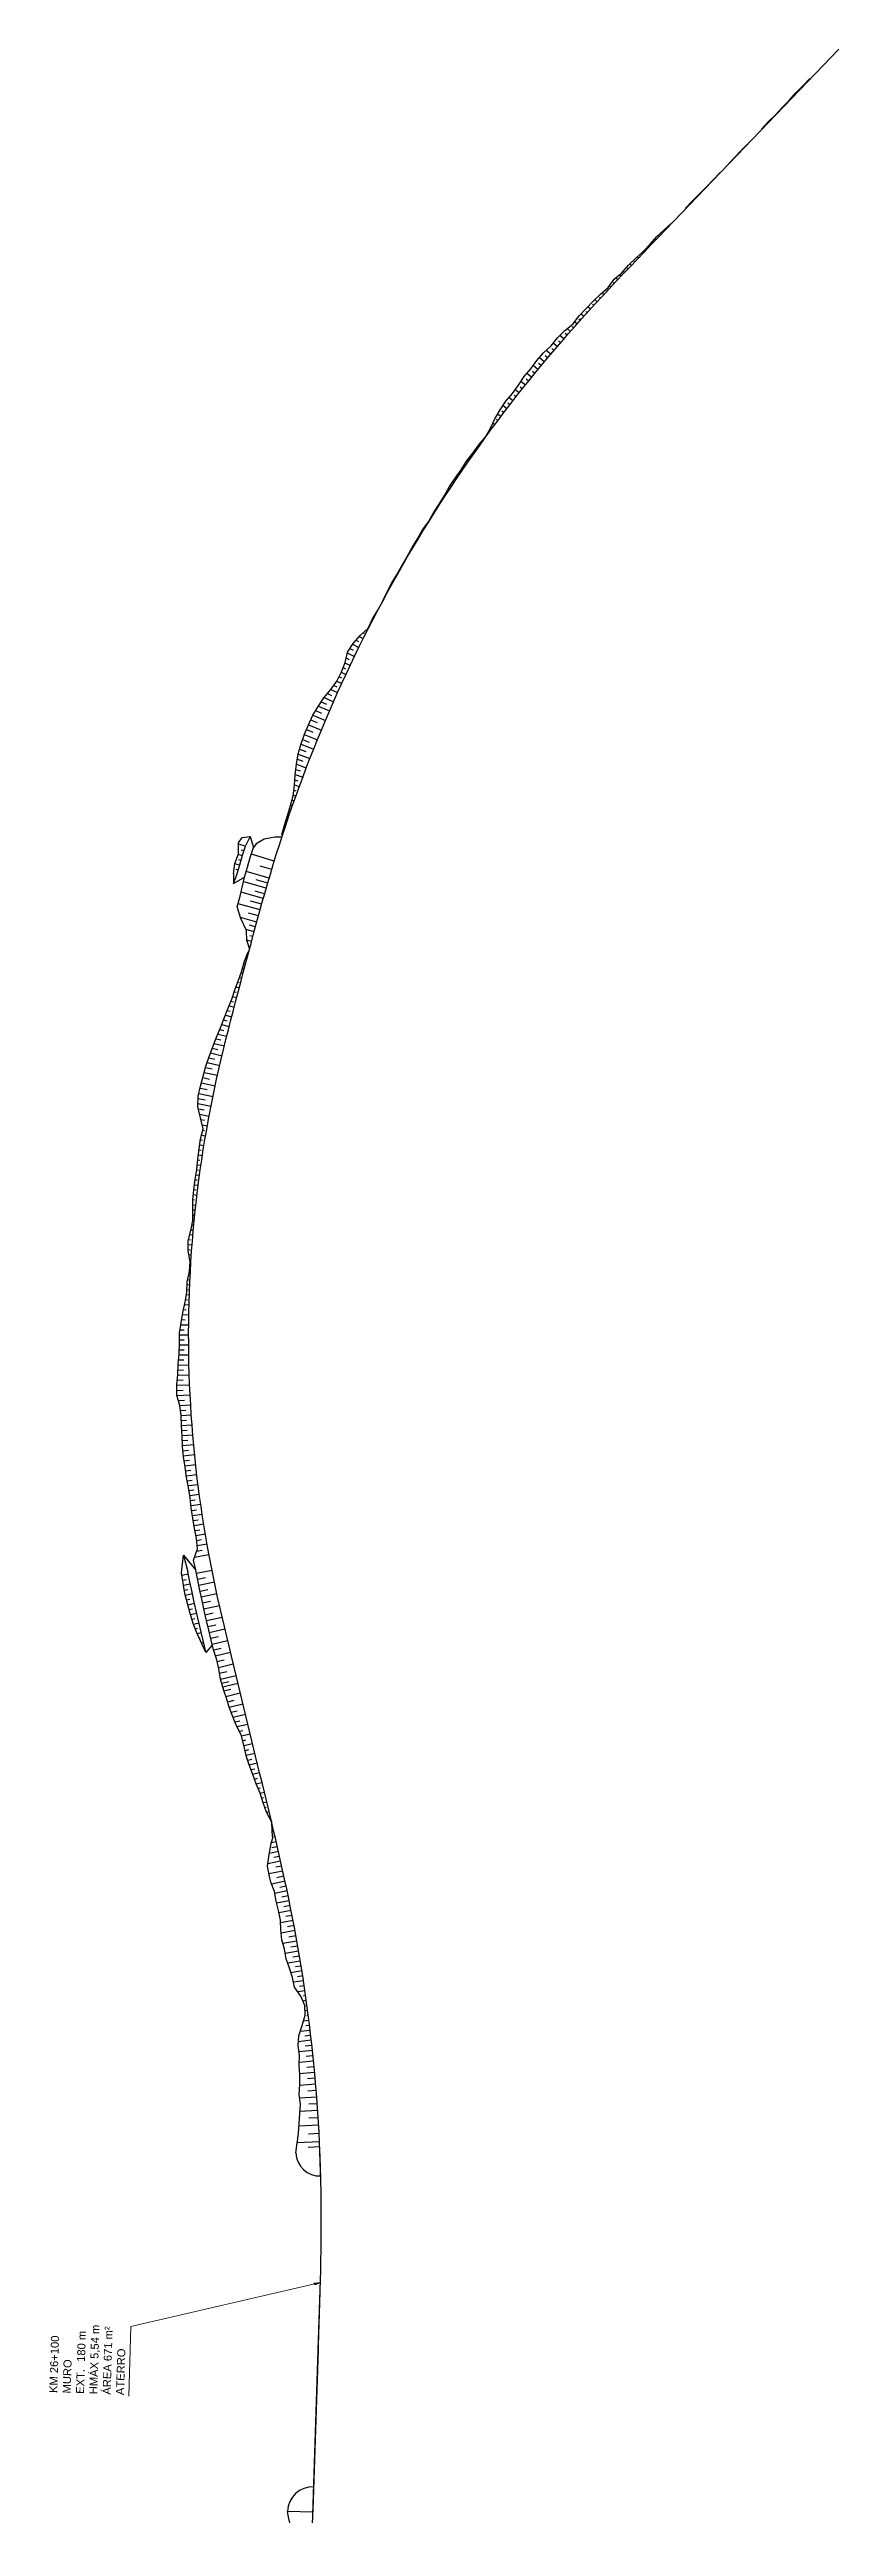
# Model space of a CAD drawing. Header units: metres. Extents: x 288738 to 324331, y 7399322 to 7465117.
# Drawn here: x 320083 to 320478, y 7413268 to 7414501 of the extents above; entities that cross this region are included whole.
import ezdxf

# ---------------------------------------------------------------- set-up
doc = ezdxf.new("R2010")
doc.units = ezdxf.units.M
doc.header["$LTSCALE"] = 10
for name, color, linetype in [('F-HZ-ATERRO-TALUDE', 110, 'Continuous'), ('F-HZ-MUROS', 210, 'Continuous'), ('F-HZ-PIANO-CORTE', 10, 'Continuous'), ('F-HZ-TALUDE', 2, 'Continuous')]:
    doc.layers.add(name, color=color, linetype=linetype)
doc.layers.add('U-HZ-TEXTO-MUROS', color=2, linetype='Continuous', lineweight=0)
doc.styles.add('ARIAL', font='arial.ttf')
doc.styles.add('DIM', font='arial.ttf', dxfattribs={"width": 0.8})
doc.dimstyles.new('U-1_2000', dxfattribs={"dimscale": 2, "dimtxt": 1.5, "dimasz": 0.75, "dimexe": 0.75, "dimexo": 0.75, "dimgap": 0.25, "dimtad": 1, "dimzin": 4, "dimtxsty": 'DIM', "dimblk": 'ARCHTICK', "dimcen": 0.7, "dimdle": 0.75, "dimclrd": 256, "dimclre": 256, "dimclrt": 256, "dimaunit": 1, "dimadec": 3, "dimazin": 2, "dimtfac": 1, "dimtofl": 0, "dimtmove": 0, "dimatfit": 3, "dimldrblk": 'CLOSEDBLANK', "dimfxl": 0, "dimtolj": 1, "dimtzin": 0, "dimlwd": -1, "dimlwe": -1, "dimarcsym": 0})

# ---------------------------------------------------------------- blocks, each defined once
blk = doc.blocks.new('_ArchTick')
at = {"color": 0, "linetype": 'ByBlock', "const_width": 0.15}
blk.add_lwpolyline([(-0.5, -0.5), (0.5, 0.5)], dxfattribs=at)

msp = doc.modelspace()

# ---------------------------------------------------------------- linework, layer by layer
at = {"layer": 'F-HZ-ATERRO-TALUDE', "linetype": 'Continuous', "lineweight": -3}
for p, q in [((320415.632, 7414436.092), (320415.601, 7414436.122)), ((320417.363, 7414437.896), (320417.338, 7414437.92)), ((320403.516, 7414423.464), (320403.414, 7414423.562)), ((320405.247, 7414425.268), (320405.032, 7414425.475)), ((320406.978, 7414427.072), (320406.897, 7414427.149)), ((320408.709, 7414428.876), (320408.592, 7414428.988)), ((320410.44, 7414430.68), (320410.395, 7414430.723)), ((320412.171, 7414432.484), (320412.107, 7414432.545)), ((320413.901, 7414434.288), (320413.881, 7414434.307)), ((320391.401, 7414410.837), (320391.059, 7414411.164)), ((320393.131, 7414412.641), (320393.048, 7414412.72)), ((320401.786, 7414421.66), (320401.628, 7414421.812)), ((320379.287, 7414398.207), (320379.064, 7414398.42)), ((320381.016, 7414400.012), (320380.622, 7414400.39)), ((320382.747, 7414401.817), (320382.531, 7414402.024)), ((320384.477, 7414403.621), (320384.004, 7414404.075)), ((320386.208, 7414405.425), (320385.947, 7414405.675)), ((320387.939, 7414407.229), (320387.411, 7414407.735)), ((320389.67, 7414409.033), (320389.444, 7414409.249)), ((320367.215, 7414385.537), (320366.172, 7414386.522)), ((320368.934, 7414387.353), (320368.526, 7414387.739)), ((320370.655, 7414389.166), (320369.961, 7414389.825)), ((320372.378, 7414390.977), (320372.008, 7414391.329)), ((320374.103, 7414392.787), (320373.37, 7414393.486)), ((320375.829, 7414394.595), (320375.51, 7414394.9)), ((320377.557, 7414396.402), (320377.014, 7414396.921)), ((320355.276, 7414372.743), (320354.656, 7414373.312)), ((320356.97, 7414374.581), (320355.802, 7414375.658)), ((320358.668, 7414376.416), (320358.117, 7414376.927)), ((320360.37, 7414378.247), (320359.409, 7414379.142)), ((320362.077, 7414380.074), (320361.715, 7414380.412)), ((320363.786, 7414381.898), (320363.087, 7414382.554)), ((320365.5, 7414383.719), (320365.014, 7414384.175)), ((320343.56, 7414359.744), (320341.956, 7414361.157)), ((320345.216, 7414361.617), (320344.583, 7414362.178)), ((320346.879, 7414363.483), (320345.687, 7414364.547)), ((320348.547, 7414365.345), (320347.883, 7414365.942)), ((320350.222, 7414367.202), (320348.838, 7414368.451)), ((320351.901, 7414369.053), (320351.218, 7414369.674)), ((320353.586, 7414370.9), (320352.268, 7414372.104)), ((320333.758, 7414348.39), (320331.507, 7414350.291)), ((320335.374, 7414350.297), (320334.351, 7414351.168)), ((320336.999, 7414352.197), (320334.995, 7414353.915)), ((320338.628, 7414354.093), (320337.608, 7414354.974)), ((320340.266, 7414355.982), (320338.289, 7414357.7)), ((320341.909, 7414357.866), (320340.981, 7414358.678)), ((320322.623, 7414334.89), (320321.4, 7414335.873)), ((320324.196, 7414336.833), (320321.799, 7414338.774)), ((320325.771, 7414338.775), (320324.62, 7414339.713)), ((320327.356, 7414340.707), (320324.943, 7414342.689)), ((320328.945, 7414342.638), (320327.656, 7414343.704)), ((320330.544, 7414344.56), (320328.007, 7414346.673)), ((320332.146, 7414346.479), (320330.932, 7414347.497)), ((320313.345, 7414323.104), (320312.275, 7414323.927)), ((320314.877, 7414325.079), (320312.855, 7414326.647)), ((320316.41, 7414327.054), (320315.463, 7414327.794)), ((320317.956, 7414329.019), (320315.975, 7414330.578)), ((320319.503, 7414330.983), (320318.458, 7414331.811)), ((320321.062, 7414332.937), (320318.799, 7414334.743)), ((320304.315, 7414311.127), (320303.985, 7414311.37)), ((320305.806, 7414313.134), (320304.778, 7414313.897)), ((320307.297, 7414315.14), (320306.601, 7414315.661)), ((320308.802, 7414317.137), (320307.14, 7414318.389)), ((320310.307, 7414319.133), (320309.341, 7414319.866)), ((320311.826, 7414321.119), (320309.79, 7414322.675)), ((320295.538, 7414298.963), (320295.315, 7414299.12)), ((320296.986, 7414301.001), (320296.591, 7414301.282)), ((320298.436, 7414303.038), (320298.268, 7414303.158)), ((320299.898, 7414305.066), (320299.671, 7414305.229)), ((320301.361, 7414307.092), (320301.284, 7414307.149)), ((320302.838, 7414309.11), (320302.434, 7414309.405)), ((320287.018, 7414286.618), (320286.727, 7414286.814)), ((320288.422, 7414288.687), (320287.857, 7414289.071)), ((320289.829, 7414290.753), (320289.538, 7414290.952)), ((320291.248, 7414292.811), (320290.551, 7414293.292)), ((320292.67, 7414294.868), (320292.295, 7414295.128)), ((320294.103, 7414296.916), (320293.516, 7414297.327)), ((320278.757, 7414274.098), (320278.658, 7414274.162)), ((320280.116, 7414276.196), (320279.872, 7414276.355)), ((320281.481, 7414278.29), (320281.313, 7414278.401)), ((320282.856, 7414280.379), (320282.344, 7414280.717)), ((320284.235, 7414282.464), (320283.925, 7414282.67)), ((320285.624, 7414284.542), (320285.024, 7414284.944)), ((320272.074, 7414263.535), (320271.943, 7414263.616)), ((320273.396, 7414265.657), (320273.353, 7414265.683)), ((320274.725, 7414267.774), (320274.552, 7414267.883)), ((320276.062, 7414269.887), (320275.956, 7414269.954)), ((320277.406, 7414271.994), (320277.215, 7414272.117)), ((320264.298, 7414250.708), (320264.028, 7414250.868)), ((320265.576, 7414252.857), (320265.447, 7414252.933)), ((320266.86, 7414255.002), (320266.621, 7414255.146)), ((320268.153, 7414257.142), (320268.013, 7414257.226)), ((320269.452, 7414259.277), (320269.087, 7414259.5)), ((320270.759, 7414261.408), (320270.605, 7414261.503)), ((320256.791, 7414237.722), (320256.623, 7414237.817)), ((320258.025, 7414239.896), (320257.937, 7414239.946)), ((320259.263, 7414242.068), (320259.061, 7414242.184)), ((320260.512, 7414244.234), (320260.396, 7414244.301)), ((320261.765, 7414246.397), (320261.501, 7414246.551)), ((320263.029, 7414248.554), (320262.892, 7414248.634)), ((320250.746, 7414226.781), (320250.675, 7414226.82)), ((320251.938, 7414228.979), (320251.719, 7414229.098)), ((320253.142, 7414231.17), (320253.025, 7414231.234)), ((320254.349, 7414233.359), (320254.115, 7414233.489)), ((320255.568, 7414235.541), (320255.466, 7414235.599)), ((320181.107, 7414102.409), (320177.615, 7414103.492)), ((320178.206, 7414092.84), (320175.751, 7414093.568)), ((320177.501, 7414090.441), (320176.458, 7414090.747)), ((320179.641, 7414097.629), (320177.485, 7414098.282)), ((320178.923, 7414095.234), (320177.761, 7414095.583)), ((320180.373, 7414100.019), (320178.992, 7414100.443)), ((320192.977, 7414086.356), (320181.465, 7414089.743)), ((320195.562, 7414094.977), (320184.087, 7414098.487)), ((320194.258, 7414090.67), (320188.511, 7414092.393)), ((320190.054, 7414076.209), (320178.924, 7414079.358)), ((320191.532, 7414081.444), (320180.402, 7414084.594)), ((320190.734, 7414078.614), (320185.931, 7414079.985)), ((320192.273, 7414083.958), (320186.513, 7414085.635)), ((320188.469, 7414070.546), (320177.413, 7414073.62)), ((320186.796, 7414064.468), (320178.688, 7414066.686)), ((320187.63, 7414067.508), (320182.577, 7414068.901)), ((320189.257, 7414073.379), (320183.715, 7414074.933)), ((320185.487, 7414059.642), (320181.413, 7414060.745)), ((320184.19, 7414054.813), (320181.763, 7414055.465)), ((320186.141, 7414062.055), (320183.079, 7414062.888)), ((320184.838, 7414057.228), (320183.268, 7414057.651)), ((320195.255, 7413609.972), (320194.336, 7413609.755)), ((320194.771, 7413612.016), (320194.443, 7413611.945)), ((320197.593, 7413599.783), (320193.141, 7413598.87)), ((320196.486, 7413604.657), (320194.039, 7413604.142)), ((320197.04, 7413602.22), (320194.307, 7413601.652)), ((320195.825, 7413607.537), (320195.158, 7413607.381)), ((320198.147, 7413597.345), (320195.363, 7413596.783)), ((320198.7, 7413594.907), (320192.297, 7413593.634)), ((320199.807, 7413590.03), (320192.837, 7413588.69)), ((320200.918, 7413584.979), (320194.248, 7413583.539)), ((320199.254, 7413592.469), (320196.364, 7413591.904)), ((320200.375, 7413587.48), (320196.893, 7413586.719)), ((320201.961, 7413580.089), (320195.875, 7413578.807)), ((320202.978, 7413575.194), (320196.698, 7413573.907)), ((320201.442, 7413582.535), (320198.316, 7413581.868)), ((320202.472, 7413577.642), (320199.347, 7413576.992)), ((320203.476, 7413572.744), (320200.403, 7413572.124)), ((320203.967, 7413570.293), (320197.885, 7413569.084)), ((320204.926, 7413565.385), (320198.667, 7413564.183)), ((320205.894, 7413560.253), (320199.047, 7413558.984)), ((320204.45, 7413567.84), (320201.405, 7413567.244)), ((320205.415, 7413562.82), (320202.123, 7413562.199)), ((320206.845, 7413555.019), (320199.862, 7413553.774)), ((320207.73, 7413549.962), (320200.983, 7413548.804)), ((320206.376, 7413557.637), (320202.837, 7413556.994)), ((320207.295, 7413552.492), (320203.898, 7413551.898)), ((320208.152, 7413547.498), (320204.791, 7413546.932)), ((320208.56, 7413545.031), (320202.295, 7413543.997)), ((320209.358, 7413540.096), (320203.898, 7413539.23)), ((320210.125, 7413535.155), (320205.175, 7413534.402)), ((320208.966, 7413542.565), (320206.08, 7413542.098)), ((320209.749, 7413537.626), (320207.173, 7413537.226)), ((320210.861, 7413530.209), (320207.323, 7413529.694)), ((320210.501, 7413532.683), (320208.144, 7413532.333)), ((320211.565, 7413525.259), (320209.869, 7413525.023)), ((320211.22, 7413527.735), (320210.024, 7413527.565)), ((320211.908, 7413522.783), (320211.362, 7413522.709)), ((320213.489, 7413510.383), (320208.434, 7413509.779)), ((320212.879, 7413515.346), (320210.112, 7413514.997)), ((320212.238, 7413520.305), (320210.933, 7413520.132)), ((320213.19, 7413512.865), (320211.243, 7413512.626)), ((320212.565, 7413517.826), (320211.744, 7413517.72)), ((320214.067, 7413505.417), (320207.57, 7413504.682)), ((320214.62, 7413500.384), (320207.907, 7413499.668)), ((320213.784, 7413507.901), (320210.752, 7413507.548)), ((320214.349, 7413502.901), (320210.948, 7413502.527)), ((320214.903, 7413497.694), (320211.509, 7413497.343)), ((320215.176, 7413495.003), (320207.998, 7413494.287)), ((320215.717, 7413489.388), (320208.228, 7413488.696)), ((320215.45, 7413492.196), (320211.748, 7413491.84)), ((320215.982, 7413486.432), (320212.156, 7413486.093)), ((320216.756, 7413477.066), (320208.208, 7413476.411)), ((320216.241, 7413483.475), (320208.354, 7413482.806)), ((320216.505, 7413480.271), (320212.28, 7413479.93)), ((320217.007, 7413473.726), (320212.782, 7413473.42)), ((320217.705, 7413463.05), (320207.923, 7413462.476)), ((320217.24, 7413470.384), (320208.329, 7413469.778)), ((320217.48, 7413466.718), (320212.813, 7413466.422)), ((320218.156, 7413454.638), (320206.936, 7413454.101)), ((320218.268, 7413452.141), (320212.448, 7413451.88)), ((320217.941, 7413458.845), (320212.72, 7413458.567)), ((320214.924, 7413269.479), (320202.164, 7413269.894))]:
    msp.add_line(p, q, dxfattribs=at)
at = {"layer": 'F-HZ-MUROS', "const_width": 0.5, "flags": 128}
msp.add_lwpolyline([(320214.924, 7413269.479), (320217.756, 7413356.368, 0.00014662), (320218.057, 7413365.688, 0.00029336), (320218.203, 7413370.339, 0.0005865), (320218.433, 7413378.083, 0.00073338), (320218.6, 7413384.268, 0.00102624), (320218.774, 7413391.68, 0.00117315), (320218.898, 7413398.155, 0.00146537), (320218.998, 7413405.412, 0.00161202), (320219.049, 7413412.001, 0.00190278), (320219.053, 7413419.162, 0.00204864), (320219.005, 7413425.804, 0.0075384), (320218.38, 7413449.406)], format="xyb", dxfattribs=at)
at = {"layer": 'F-HZ-PIANO-CORTE'}
for p, q in [((320462.498, 7414485.463), (320462.629, 7414485.337)), ((320450.492, 7414472.73), (320450.645, 7414472.583)), ((320452.273, 7414474.486), (320452.324, 7414474.437)), ((320453.97, 7414476.322), (320454.107, 7414476.191)), ((320455.606, 7414478.217), (320455.722, 7414478.106)), ((320457.308, 7414480.049), (320457.568, 7414479.799)), ((320459.057, 7414481.835), (320459.178, 7414481.719)), ((320460.785, 7414483.641), (320461.03, 7414483.407)), ((320440.132, 7414461.882), (320440.26, 7414461.76)), ((320441.819, 7414463.729), (320441.905, 7414463.646)), ((320443.551, 7414465.531), (320443.722, 7414465.367)), ((320445.316, 7414467.303), (320445.384, 7414467.237)), ((320447.043, 7414469.109), (320447.183, 7414468.975)), ((320448.744, 7414470.942), (320448.829, 7414470.861)), ((320426.267, 7414447.468), (320426.413, 7414447.328)), ((320428.029, 7414449.242), (320428.086, 7414449.187)), ((320429.781, 7414451.026), (320429.875, 7414450.936)), ((320431.526, 7414452.816), (320431.566, 7414452.778)), ((320422.882, 7414443.787), (320422.952, 7414443.72)), ((320424.546, 7414445.655), (320424.614, 7414445.59)), ((320243.276, 7414213.052), (320243.366, 7414213.005)), ((320244.347, 7414215.313), (320244.601, 7414215.182)), ((320245.56, 7414217.501), (320245.658, 7414217.45)), ((320246.841, 7414219.653), (320246.916, 7414219.613)), ((320233.298, 7414201.224), (320235.021, 7414200.385)), ((320234.673, 7414203.349), (320237.841, 7414201.792)), ((320236.307, 7414205.343), (320237.628, 7414204.687)), ((320238.005, 7414207.3), (320240.063, 7414206.271)), ((320239.937, 7414209.134), (320240.562, 7414208.819)), ((320241.941, 7414210.925), (320242.316, 7414210.734)), ((320229.004, 7414189.362), (320231.362, 7414188.263)), ((320229.955, 7414191.687), (320231.19, 7414191.107)), ((320230.893, 7414194.02), (320233.49, 7414192.788)), ((320231.499, 7414196.512), (320233.034, 7414195.778)), ((320232.058, 7414199.032), (320235.65, 7414197.297)), ((320220.42, 7414176.694), (320225.168, 7414174.602)), ((320222.155, 7414178.678), (320224.169, 7414177.782)), ((320223.886, 7414180.659), (320227.2, 7414179.17)), ((320225.359, 7414182.75), (320226.796, 7414182.099)), ((320226.827, 7414184.839), (320229.265, 7414183.724)), ((320227.925, 7414187.096), (320229.119, 7414186.545)), ((320213.731, 7414165.553), (320216.928, 7414164.212)), ((320214.813, 7414167.965), (320221.138, 7414165.284)), ((320216.203, 7414170.199), (320219.178, 7414168.925)), ((320217.597, 7414172.428), (320223.167, 7414170.02)), ((320219.004, 7414174.565), (320221.586, 7414173.438)), ((320208.22, 7414150.902), (320211.249, 7414149.708)), ((320208.926, 7414153.336), (320215.197, 7414150.838)), ((320209.717, 7414155.772), (320212.929, 7414154.479)), ((320210.515, 7414158.207), (320217.088, 7414155.534)), ((320211.578, 7414160.675), (320214.839, 7414159.336)), ((320212.665, 7414163.134), (320219.111, 7414160.457)), ((320206.383, 7414140.809), (320208.528, 7414139.997)), ((320206.704, 7414143.38), (320211.558, 7414141.524)), ((320207.115, 7414145.92), (320209.787, 7414144.888)), ((320207.526, 7414148.465), (320213.361, 7414146.187)), ((320205.101, 7414127.905), (320206.346, 7414127.458)), ((320205.348, 7414130.48), (320206.273, 7414130.144)), ((320205.594, 7414133.059), (320208.051, 7414132.159)), ((320205.826, 7414135.649), (320207.373, 7414135.076)), ((320206.063, 7414138.242), (320209.788, 7414136.847)), ((320201.579, 7414115.877), (320201.905, 7414115.766)), ((320202.278, 7414118.282), (320203.035, 7414118.023)), ((320203.027, 7414120.672), (320203.44, 7414120.528)), ((320203.767, 7414123.064), (320204.674, 7414122.746)), ((320204.459, 7414125.475), (320204.984, 7414125.289)), ((320199.52, 7414108.651), (320199.856, 7414108.541)), ((320200.206, 7414111.059), (320200.423, 7414110.987)), ((320200.892, 7414113.467), (320201.429, 7414113.288)), ((320179.762, 7414041.468), (320180.587, 7414041.248)), ((320180.391, 7414043.888), (320180.809, 7414043.776)), ((320181.16, 7414046.27), (320181.867, 7414046.082)), ((320182.034, 7414048.625), (320182.271, 7414048.561)), ((320175.48, 7414029.668), (320176.438, 7414029.415)), ((320176.334, 7414032.03), (320178.033, 7414031.58)), ((320177.253, 7414034.373), (320177.962, 7414034.185)), ((320178.149, 7414036.723), (320179.309, 7414036.414)), ((320179.027, 7414039.076), (320179.488, 7414038.954)), ((320170.15, 7414015.531), (320171.889, 7414015.087)), ((320171.08, 7414017.88), (320174.249, 7414017.065)), ((320171.996, 7414020.23), (320173.434, 7414019.858)), ((320172.932, 7414022.574), (320175.5, 7414021.906)), ((320173.88, 7414024.914), (320175.005, 7414024.62)), ((320174.717, 7414027.282), (320176.762, 7414026.744)), ((320165.437, 7414003.769), (320170.603, 7414002.515)), ((320166.384, 7414006.126), (320168.79, 7414005.535)), ((320167.321, 7414008.482), (320171.797, 7414007.37)), ((320168.253, 7414010.836), (320170.328, 7414010.316)), ((320169.198, 7414013.186), (320173.014, 7414012.22)), ((320161.243, 7413991.782), (320164.485, 7413991.049)), ((320162.037, 7413994.223), (320168.294, 7413992.785)), ((320162.857, 7413996.621), (320165.858, 7413995.921)), ((320163.689, 7413999.013), (320169.434, 7413997.654)), ((320164.523, 7414001.402), (320167.269, 7414000.744)), ((320157.772, 7413978.781), (320164.913, 7413977.324)), ((320158.416, 7413981.472), (320161.942, 7413980.736)), ((320159.135, 7413984.147), (320166.038, 7413982.673)), ((320159.869, 7413986.726), (320163.233, 7413985.993)), ((320160.576, 7413989.309), (320167.172, 7413987.844)), ((320157.412, 7413973.695), (320163.927, 7413972.422)), ((320157.424, 7413976.27), (320160.919, 7413975.572)), ((320157.62, 7413971.082), (320160.534, 7413970.525)), ((320158.201, 7413968.405), (320162.982, 7413967.512)), ((320158.621, 7413955.565), (320159.71, 7413955.385)), ((320158.82, 7413965.73), (320160.672, 7413965.393)), ((320159.199, 7413958.012), (320161.218, 7413957.67)), ((320159.52, 7413963.05), (320162.079, 7413962.595)), ((320159.847, 7413960.445), (320160.744, 7413960.289)), ((320157.034, 7413943.119), (320158.881, 7413942.853)), ((320157.318, 7413945.612), (320158.279, 7413945.47)), ((320157.63, 7413948.101), (320159.618, 7413947.799)), ((320157.945, 7413950.591), (320158.972, 7413950.43)), ((320158.281, 7413953.078), (320160.397, 7413952.737)), ((320155.306, 7413930.699), (320156.26, 7413930.582)), ((320155.683, 7413933.179), (320157.532, 7413932.945)), ((320156.061, 7413935.659), (320156.955, 7413935.542)), ((320156.404, 7413938.143), (320158.186, 7413937.902)), ((320156.746, 7413940.627), (320157.635, 7413940.503)), ((320154.784, 7413925.71), (320155.704, 7413925.605)), ((320154.819, 7413923.183), (320156.349, 7413923.015)), ((320154.87, 7413920.658), (320155.472, 7413920.594)), ((320154.881, 7413918.139), (320155.82, 7413918.043)), ((320155.044, 7413928.204), (320156.919, 7413927.983)), ((320152.663, 7413905.758), (320153.671, 7413905.677)), ((320153.294, 7413908.222), (320154.888, 7413908.087)), ((320153.905, 7413910.684), (320154.504, 7413910.631)), ((320154.437, 7413913.15), (320155.333, 7413913.067)), ((320154.888, 7413915.622), (320155.228, 7413915.589)), ((320152.527, 7413903.252), (320154.485, 7413903.103)), ((320152.554, 7413900.736), (320153.425, 7413900.673)), ((320152.877, 7413898.201), (320154.124, 7413898.116)), ((320153.322, 7413895.662), (320153.64, 7413895.642)), ((320153.352, 7413893.154), (320153.805, 7413893.127)), ((320151.804, 7413880.695), (320152.497, 7413880.669)), ((320151.891, 7413883.2), (320153.292, 7413883.14)), ((320152.186, 7413885.695), (320152.795, 7413885.666)), ((320152.751, 7413888.174), (320153.527, 7413888.134)), ((320153.169, 7413890.658), (320153.414, 7413890.644)), ((320149.678, 7413868.203), (320152.838, 7413868.147)), ((320150.203, 7413870.705), (320151.546, 7413870.676)), ((320150.77, 7413873.203), (320152.947, 7413873.146)), ((320151.225, 7413875.699), (320152.121, 7413875.672)), ((320151.579, 7413878.196), (320153.099, 7413878.144)), ((320148.122, 7413858.152), (320152.746, 7413858.148)), ((320148.146, 7413855.633), (320150.449, 7413855.64)), ((320148.378, 7413860.67), (320150.566, 7413860.659)), ((320148.77, 7413863.185), (320152.771, 7413863.148)), ((320149.21, 7413865.696), (320151.005, 7413865.672)), ((320147.462, 7413843.017), (320152.922, 7413843.149)), ((320147.71, 7413845.546), (320150.29, 7413845.597)), ((320147.991, 7413848.072), (320152.822, 7413848.148)), ((320148.097, 7413850.593), (320150.443, 7413850.621)), ((320148.149, 7413853.113), (320152.763, 7413853.148)), ((320146.768, 7413832.89), (320153.251, 7413833.155)), ((320146.771, 7413830.356), (320150.068, 7413830.505)), ((320146.993, 7413835.427), (320150.075, 7413835.54)), ((320147.24, 7413837.962), (320153.065, 7413838.151)), ((320147.361, 7413840.491), (320150.177, 7413840.57)), ((320146.809, 7413827.824), (320153.478, 7413828.153)), ((320147.578, 7413825.333), (320150.595, 7413825.495)), ((320148.345, 7413822.848), (320153.747, 7413823.16)), ((320148.655, 7413820.34), (320151.279, 7413820.502)), ((320148.964, 7413817.833), (320154.059, 7413818.17)), ((320149.09, 7413815.314), (320151.663, 7413815.495)), ((320149.207, 7413812.795), (320154.413, 7413813.182)), ((320149.344, 7413810.276), (320151.977, 7413810.483)), ((320149.484, 7413807.757), (320154.809, 7413808.198)), ((320149.602, 7413805.235), (320152.314, 7413805.471)), ((320149.716, 7413802.712), (320155.247, 7413803.217)), ((320149.883, 7413800.194), (320152.684, 7413800.461)), ((320150.062, 7413797.675), (320155.727, 7413798.24)), ((320150.432, 7413795.177), (320153.208, 7413795.465)), ((320150.862, 7413792.685), (320156.248, 7413793.267)), ((320151.243, 7413790.189), (320153.885, 7413790.486)), ((320151.606, 7413787.692), (320156.812, 7413788.299)), ((320152.009, 7413785.201), (320154.56, 7413785.509)), ((320152.433, 7413782.713), (320157.417, 7413783.336)), ((320152.861, 7413780.226), (320155.298, 7413780.541)), ((320153.292, 7413777.741), (320158.064, 7413778.378)), ((320153.637, 7413775.245), (320156.02, 7413775.573)), ((320153.919, 7413772.739), (320158.752, 7413773.426)), ((320154.253, 7413770.241), (320156.683, 7413770.596)), ((320154.634, 7413767.749), (320159.482, 7413768.479)), ((320155.022, 7413765.259), (320157.442, 7413765.634)), ((320155.417, 7413762.77), (320160.254, 7413763.539)), ((320155.84, 7413760.285), (320158.248, 7413760.678)), ((320156.3, 7413757.807), (320161.067, 7413758.606)), ((320155.715, 7413746.947), (320162.906, 7413748.283)), ((320156.688, 7413755.316), (320159.088, 7413755.729)), ((320156.738, 7413749.954), (320159.572, 7413750.467)), ((320156.959, 7413752.805), (320161.922, 7413753.68)), ((320149.411, 7413737.945), (320152.564, 7413738.57)), ((320149.783, 7413735.458), (320151.421, 7413735.789)), ((320150.177, 7413732.975), (320153.56, 7413733.671)), ((320156.575, 7413738.916), (320164.421, 7413740.477)), ((320157.175, 7413735.941), (320161.095, 7413736.739)), ((320157.793, 7413732.972), (320165.625, 7413734.6)), ((320150.606, 7413730.499), (320152.339, 7413730.861)), ((320151.09, 7413728.035), (320154.589, 7413728.778)), ((320151.699, 7413725.597), (320153.408, 7413725.966)), ((320152.321, 7413723.164), (320155.648, 7413723.891)), ((320152.986, 7413720.741), (320154.588, 7413721.096)), ((320158.416, 7413730.005), (320162.329, 7413730.835)), ((320159.056, 7413727.044), (320166.876, 7413728.731)), ((320159.702, 7413724.087), (320163.609, 7413724.944)), ((320160.357, 7413721.133), (320168.166, 7413722.872)), ((320153.66, 7413718.322), (320156.733, 7413719.01)), ((320154.377, 7413715.914), (320155.832, 7413716.243)), ((320155.088, 7413713.505), (320157.842, 7413714.135)), ((320156.098, 7413711.166), (320157.084, 7413711.394)), ((320157.078, 7413708.823), (320158.97, 7413709.264)), ((320161.023, 7413718.184), (320164.925, 7413719.065)), ((320161.693, 7413715.238), (320169.491, 7413717.02)), ((320162.373, 7413712.296), (320166.271, 7413713.197)), ((320163.058, 7413709.357), (320170.848, 7413711.176)), ((320163.748, 7413706.422), (320167.641, 7413707.338)), ((320158.119, 7413706.496), (320158.435, 7413706.57)), ((320159.159, 7413704.171), (320160.115, 7413704.397)), ((320160.199, 7413701.847), (320160.695, 7413701.965)), ((320164.443, 7413703.489), (320172.227, 7413705.336)), ((320165.141, 7413700.56), (320169.032, 7413701.489)), ((320166.078, 7413697.69), (320173.623, 7413699.501)), ((320166.934, 7413694.802), (320170.436, 7413695.647)), ((320167.584, 7413691.868), (320175.03, 7413693.668)), ((320168.144, 7413688.913), (320171.848, 7413689.811)), ((320168.667, 7413685.952), (320176.442, 7413687.837)), ((320169.376, 7413684.022), (320172.902, 7413684.877)), ((320169.847, 7413682.079), (320177.394, 7413683.908)), ((320170.318, 7413680.135), (320173.844, 7413680.99)), ((320171.377, 7413677.312), (320178.571, 7413679.056)), ((320172.255, 7413674.634), (320175.476, 7413675.415)), ((320173.023, 7413671.931), (320179.894, 7413673.596)), ((320173.999, 7413669.43), (320176.978, 7413670.152)), ((320174.957, 7413666.924), (320181.148, 7413668.425)), ((320175.852, 7413664.555), (320178.387, 7413665.17)), ((320176.885, 7413662.22), (320182.332, 7413663.54)), ((320177.985, 7413659.914), (320179.794, 7413660.353)), ((320179.084, 7413657.608), (320183.509, 7413658.681)), ((320179.695, 7413655.184), (320181.323, 7413655.579)), ((320180.299, 7413652.758), (320184.687, 7413653.822)), ((320180.918, 7413650.336), (320182.857, 7413650.806)), ((320181.554, 7413647.917), (320185.865, 7413648.962)), ((320182.265, 7413645.517), (320184.301, 7413646.011)), ((320183.004, 7413643.124), (320187.043, 7413644.103)), ((320183.871, 7413640.762), (320185.751, 7413641.218)), ((320184.738, 7413638.4), (320188.221, 7413639.244)), ((320185.581, 7413636.032), (320187.195, 7413636.423)), ((320186.424, 7413633.663), (320189.399, 7413634.385)), ((320187.459, 7413631.342), (320188.723, 7413631.649)), ((320188.499, 7413629.023), (320190.575, 7413629.525)), ((320189.248, 7413626.632), (320190.205, 7413626.864)), ((320189.99, 7413624.241), (320191.75, 7413624.665)), ((320190.813, 7413621.868), (320191.573, 7413622.051)), ((320191.637, 7413619.496), (320192.918, 7413619.803)), ((320192.719, 7413617.185), (320193.109, 7413617.279))]:
    msp.add_line(p, q, dxfattribs=at)
at = {"layer": 'F-HZ-TALUDE', "linetype": 'Continuous', "lineweight": -3}
for points in [[(320201.243, 7414112.738), (320202.878, 7414117.568), (320204.546, 7414122.385), (320206.249, 7414127.191), (320207.986, 7414131.984), (320209.757, 7414136.765), (320211.562, 7414141.533), (320213.4, 7414146.288), (320215.273, 7414151.03), (320217.179, 7414155.758), (320219.118, 7414160.473), (320221.091, 7414165.174), (320223.097, 7414169.861), (320225.137, 7414174.533), (320227.209, 7414179.191), (320229.315, 7414183.834), (320231.454, 7414188.462), (320233.625, 7414193.075), (320235.829, 7414197.672), (320238.066, 7414202.253), (320240.335, 7414206.818), (320242.637, 7414211.367), (320244.971, 7414215.9), (320247.337, 7414220.416), (320249.735, 7414224.915), (320252.164, 7414229.397), (320254.626, 7414233.861), (320257.119, 7414238.308), (320259.644, 7414242.737), (320262.2, 7414247.148), (320264.788, 7414251.54), (320267.406, 7414255.915), (320270.056, 7414260.27), (320272.736, 7414264.606), (320275.447, 7414268.924), (320278.189, 7414273.222), (320280.961, 7414277.5), (320283.764, 7414281.759), (320286.597, 7414285.997), (320289.459, 7414290.216), (320292.352, 7414294.414), (320295.274, 7414298.591), (320298.226, 7414302.747), (320301.208, 7414306.883), (320304.218, 7414310.997), (320307.258, 7414315.089), (320310.327, 7414319.16), (320313.425, 7414323.209), (320316.551, 7414327.236), (320319.706, 7414331.24), (320322.889, 7414335.222), (320326.1, 7414339.181), (320329.34, 7414343.118), (320332.607, 7414347.031), (320335.902, 7414350.921), (320339.225, 7414354.787), (320342.574, 7414358.63), (320345.948, 7414362.445), (320349.343, 7414366.233), (320352.754, 7414369.994), (320356.181, 7414373.73), (320359.621, 7414377.445), (320363.071, 7414381.138), (320366.53, 7414384.814), (320369.995, 7414388.473), (320373.464, 7414392.118), (320376.934, 7414395.751), (320380.403, 7414399.373), (320383.87, 7414402.988), (320387.332, 7414406.597), (320477.709, 7414500.791)], [(320439.155, 7414460.813), (320442.529, 7414464.506), (320446.058, 7414468.048), (320449.46, 7414471.714), (320453.022, 7414475.225), (320456.295, 7414479.014), (320459.794, 7414482.587), (320463.219, 7414486.229)], [(320421.918, 7414442.705), (320425.246, 7414446.441), (320428.771, 7414449.989), (320432.26, 7414453.57)], [(320401.037, 7414421.164), (320404.406, 7414424.861), (320407.976, 7414428.365), (320411.492, 7414431.921), (320415.002, 7414435.483), (320418.424, 7414439.129)], [(320249.655, 7414224.957), (320251.931, 7414229.524), (320254.392, 7414233.991), (320256.962, 7414238.397), (320259.434, 7414242.857), (320261.926, 7414247.308), (320264.52, 7414251.699), (320267.175, 7414256.054), (320269.652, 7414260.517), (320272.694, 7414264.633), (320275.227, 7414269.063), (320278.01, 7414273.337), (320280.689, 7414277.678), (320283.137, 7414282.174), (320286.01, 7414286.392), (320288.906, 7414290.594), (320291.568, 7414294.958), (320294.819, 7414298.912), (320297.875, 7414302.999), (320301.079, 7414306.976), (320303.583, 7414311.465), (320305.873, 7414316.125), (320308.393, 7414320.628), (320311.281, 7414324.86), (320314.669, 7414328.707), (320317.602, 7414332.909), (320320.412, 7414337.216), (320323.818, 7414341.045), (320326.721, 7414345.287), (320330.209, 7414349.046), (320333.922, 7414352.609), (320337.17, 7414356.564), (320340.768, 7414360.215), (320344.833, 7414363.438), (320347.95, 7414367.487), (320351.398, 7414371.23), (320354.984, 7414374.833), (320358.554, 7414378.436), (320362.486, 7414381.687), (320365.396, 7414385.883), (320369.318, 7414389.115), (320372.696, 7414392.849), (320376.355, 7414396.304), (320380.023, 7414399.738), (320383.414, 7414403.426), (320386.778, 7414407.129), (320390.392, 7414410.591), (320394.203, 7414413.863)], [(320199.334, 7414107.999), (320200.733, 7414112.909), (320202.133, 7414117.822), (320203.661, 7414122.695), (320205.072, 7414127.612), (320205.576, 7414132.866), (320206.051, 7414138.151), (320206.705, 7414143.39), (320207.544, 7414148.575), (320208.984, 7414153.537), (320210.591, 7414158.44), (320212.672, 7414163.15), (320214.748, 7414167.861), (320217.499, 7414172.28), (320220.368, 7414176.634), (320223.901, 7414180.677), (320226.898, 7414184.94), (320229.099, 7414189.56), (320231.012, 7414194.316), (320232.151, 7414199.451), (320234.955, 7414203.785), (320238.42, 7414207.778), (320242.509, 7414211.433), (320244.693, 7414216.044), (320247.305, 7414220.432)], [(320192.924, 7413619.78), (320191.759, 7413624.624), (320190.588, 7413629.473), (320189.413, 7413634.327), (320188.235, 7413639.186), (320176.456, 7413687.779), (320175.278, 7413692.644), (320174.099, 7413697.519), (320172.925, 7413702.405), (320171.759, 7413707.303), (320170.604, 7413712.214), (320169.464, 7413717.139), (320168.342, 7413722.078), (320167.243, 7413727.032), (320166.169, 7413732.001), (320165.126, 7413736.987), (320164.115, 7413741.99), (320163.142, 7413747.01), (320162.21, 7413752.043), (320161.322, 7413757.083), (320160.477, 7413762.131), (320159.676, 7413767.186), (320158.918, 7413772.248), (320158.204, 7413777.316), (320157.533, 7413782.39), (320156.907, 7413787.47), (320156.324, 7413792.555), (320155.785, 7413797.645), (320155.289, 7413802.74), (320154.838, 7413807.838), (320154.43, 7413812.941), (320154.067, 7413818.047), (320153.747, 7413823.155), (320153.472, 7413828.266), (320153.24, 7413833.38), (320153.053, 7413838.495), (320152.91, 7413843.612), (320152.81, 7413848.73), (320152.755, 7413853.848), (320152.744, 7413858.967), (320152.777, 7413864.085), (320152.854, 7413869.204), (320152.975, 7413874.321), (320153.14, 7413879.437), (320153.35, 7413884.552), (320153.603, 7413889.664), (320153.9, 7413894.774), (320154.242, 7413899.881), (320154.627, 7413904.986), (320155.056, 7413910.086), (320155.53, 7413915.183), (320156.047, 7413920.275), (320156.608, 7413925.363), (320157.212, 7413930.446), (320157.861, 7413935.523), (320158.553, 7413940.594), (320159.289, 7413945.66), (320160.068, 7413950.718), (320160.891, 7413955.77), (320161.758, 7413960.815), (320162.668, 7413965.851), (320163.621, 7413970.88), (320164.617, 7413975.9), (320165.657, 7413980.911), (320166.738, 7413985.91), (320167.855, 7413990.891), (320169.005, 7413995.854), (320170.184, 7414000.8), (320171.388, 7414005.73), (320172.614, 7414010.645), (320173.858, 7414015.545), (320175.116, 7414020.432), (320176.385, 7414025.305), (320177.66, 7414030.167), (320178.94, 7414035.017), (320180.219, 7414039.857), (320181.499, 7414044.694), (320182.783, 7414049.538), (320184.076, 7414054.387), (320185.379, 7414059.243), (320186.696, 7414064.103), (320188.03, 7414068.967), (320189.383, 7414073.834), (320190.759, 7414078.703), (320192.161, 7414083.574), (320193.59, 7414088.445), (320195.051, 7414093.315), (320196.547, 7414098.183), (320198.078, 7414103.046), (320199.643, 7414107.898), (320201.243, 7414112.738)], [(320175.08, 7414088.541), (320175.773, 7414093.733), (320177.608, 7414098.608), (320177.616, 7414104.066)], [(320176.797, 7414088.042), (320178.252, 7414092.997), (320179.741, 7414097.961), (320181.267, 7414102.931)], [(320180.638, 7414086.925), (320182.087, 7414091.859), (320183.568, 7414096.799), (320185.087, 7414101.744)], [(320181.774, 7414055.005), (320181.644, 7414060.253), (320178.828, 7414066.254), (320176.963, 7414072.03), (320178.465, 7414077.332), (320180.638, 7414086.925)], [(320155.23, 7413745.523), (320157.139, 7413751.134), (320156.584, 7413756.276), (320155.643, 7413761.35), (320154.833, 7413766.446), (320154.053, 7413771.547), (320153.476, 7413776.676), (320152.594, 7413781.765), (320151.727, 7413786.859), (320150.985, 7413791.972), (320150.104, 7413797.074), (320149.738, 7413802.229), (320149.504, 7413807.393), (320149.218, 7413812.551), (320148.979, 7413817.71), (320148.346, 7413822.844), (320146.774, 7413827.938), (320146.768, 7413833.118), (320147.273, 7413838.31), (320147.48, 7413843.485), (320148.057, 7413848.659), (320148.164, 7413853.819), (320148.114, 7413858.977), (320148.917, 7413864.127), (320149.875, 7413869.261), (320151.036, 7413874.375), (320151.763, 7413879.487), (320151.939, 7413884.615), (320153.098, 7413889.691), (320153.473, 7413894.801), (320152.561, 7413900), (320152.508, 7413905.154), (320153.8, 7413910.197), (320154.89, 7413915.245), (320154.875, 7413920.399), (320154.77, 7413925.572), (320155.303, 7413930.68), (320156.076, 7413935.757), (320156.775, 7413940.843), (320157.356, 7413945.947), (320158.003, 7413951.043), (320158.699, 7413956.134), (320160.026, 7413961.117), (320158.592, 7413966.6), (320157.405, 7413972.077), (320157.429, 7413977.348), (320158.635, 7413982.389), (320160.053, 7413987.374), (320161.398, 7413992.356), (320163.071, 7413997.244), (320164.768, 7414002.104), (320166.69, 7414006.889), (320168.579, 7414011.66), (320170.504, 7414016.403), (320172.354, 7414021.148), (320174.263, 7414025.861), (320175.796, 7414030.659), (320177.64, 7414035.362), (320179.4, 7414040.075), (320180.658, 7414044.918), (320182.41, 7414049.637)], [(320161.339, 7413699.263), (320161.355, 7413699.264), (320156.907, 7413709.206), (320154.997, 7413713.834), (320153.528, 7413718.767), (320152.162, 7413723.746), (320150.906, 7413728.774), (320150.016, 7413733.9), (320149.243, 7413739.068)], [(320161.253, 7413699.618), (320160.08, 7413704.546), (320158.916, 7413709.495), (320157.765, 7413714.467), (320156.631, 7413719.46), (320155.518, 7413724.478), (320154.429, 7413729.519), (320153.369, 7413734.585), (320152.34, 7413739.676)], [(320168.681, 7413685.894), (320167.759, 7413691.075), (320166.749, 7413695.638), (320165.144, 7413700.547), (320163.973, 7413705.465), (320162.812, 7413710.402), (320161.665, 7413715.357), (320160.535, 7413720.333), (320159.426, 7413725.329), (320158.342, 7413730.346), (320157.288, 7413735.386), (320156.265, 7413740.448)], [(320194.115, 7413614.79), (320191.645, 7413619.474), (320190.003, 7413624.201), (320188.521, 7413628.973), (320186.444, 7413633.607), (320184.759, 7413638.343), (320183.025, 7413643.068), (320181.739, 7413647.214), (320180.634, 7413651.413), (320179.098, 7413657.579), (320176.157, 7413663.748), (320174.388, 7413668.431), (320173.014, 7413671.963), (320171.859, 7413676.027), (320170.277, 7413680.244)], [(320196.09, 7413606.405), (320195.224, 7413610.104), (320194.079, 7413614.94), (320192.924, 7413619.78)], [(320193.273, 7413586.404), (320192.112, 7413592.491), (320193.05, 7413598.304), (320193.94, 7413603.823), (320194.642, 7413606.097)], [(320200.043, 7413588.991), (320196.09, 7413606.405)], [(320206.323, 7413449.142), (320206.925, 7413454.015), (320207.581, 7413458.901), (320208.048, 7413463.788), (320208.252, 7413468.666), (320208.588, 7413473.561), (320207.944, 7413478.386), (320208.401, 7413483.303), (320208.262, 7413488.176), (320207.945, 7413493.035), (320208.156, 7413497.951), (320207.456, 7413502.776), (320207.752, 7413507.715), (320209.444, 7413512.837), (320211.034, 7413517.975), (320210.804, 7413522.894), (320208.757, 7413527.559), (320205.734, 7413532.061), (320204.597, 7413536.827), (320203.223, 7413541.55), (320201.46, 7413546.2), (320200.583, 7413550.992), (320199.358, 7413555.72), (320198.894, 7413560.587), (320198.585, 7413565.489), (320197.653, 7413570.276), (320196.409, 7413575.008), (320195.727, 7413579.864), (320193.87, 7413584.479), (320193.273, 7413586.404)], [(320218.16, 7413454.552), (320217.91, 7413459.46), (320217.629, 7413464.366), (320217.318, 7413469.27), (320216.976, 7413474.172), (320216.603, 7413479.072), (320216.2, 7413483.97), (320215.766, 7413488.865), (320215.302, 7413493.757), (320214.807, 7413498.646), (320214.281, 7413503.532), (320213.725, 7413508.414), (320213.139, 7413513.293), (320212.522, 7413518.168), (320211.874, 7413523.039), (320211.196, 7413527.906), (320210.488, 7413532.769), (320209.749, 7413537.627), (320208.98, 7413542.481), (320208.181, 7413547.329), (320207.351, 7413552.173), (320206.491, 7413557.011), (320205.601, 7413561.844), (320204.681, 7413566.671), (320203.73, 7413571.493), (320202.75, 7413576.316), (320201.741, 7413581.138), (320200.708, 7413585.962), (320200.043, 7413588.991)], [(320200.469, 7412825.97), (320217.734, 7413355.689), (320217.896, 7413360.684), (320218.057, 7413365.673), (320218.213, 7413370.656), (320218.362, 7413375.633), (320218.503, 7413380.604), (320218.633, 7413385.57), (320218.749, 7413390.529), (320218.851, 7413395.483), (320218.934, 7413400.431), (320218.998, 7413405.373), (320219.041, 7413410.309), (320219.059, 7413415.24), (320219.051, 7413420.164), (320219.016, 7413425.082), (320218.95, 7413429.996), (320218.853, 7413434.909), (320218.726, 7413439.821), (320218.568, 7413444.733), (320218.379, 7413449.643), (320218.16, 7413454.552)], [(320214.924, 7413269.479), (320214.965, 7413270.734), (320215.128, 7413275.731), (320215.291, 7413280.729), (320215.454, 7413285.726), (320215.617, 7413290.723), (320215.779, 7413295.721), (320215.942, 7413300.718), (320216.105, 7413305.715), (320216.268, 7413310.713), (320216.431, 7413315.71), (320216.594, 7413320.708), (320216.757, 7413325.705), (320216.92, 7413330.702), (320217.082, 7413335.7), (320217.245, 7413340.697), (320217.408, 7413345.694), (320217.571, 7413350.692), (320217.734, 7413355.689), (320217.896, 7413360.684), (320218.057, 7413365.673), (320218.213, 7413370.656), (320218.362, 7413375.633), (320218.503, 7413380.604), (320218.633, 7413385.57), (320218.749, 7413390.529), (320218.851, 7413395.483), (320218.934, 7413400.431), (320218.998, 7413405.373), (320219.041, 7413410.309), (320219.059, 7413415.24), (320219.051, 7413420.164), (320219.016, 7413425.082), (320218.95, 7413429.996), (320218.853, 7413434.909), (320218.726, 7413439.821), (320218.568, 7413444.733), (320218.379, 7413449.643)], [(320212.422, 7413195.777), (320211.653, 7413200.805), (320211.294, 7413205.819), (320210.665, 7413210.842), (320212.03, 7413215.8), (320211.403, 7413220.824), (320210.535, 7413225.855), (320210.648, 7413230.854), (320210.076, 7413235.875), (320208.568, 7413240.927), (320207.488, 7413245.964), (320206.525, 7413250.999), (320205.736, 7413256.027), (320204.165, 7413261.081), (320202.835, 7413266.127), (320202.164, 7413269.894)]]:
    msp.add_lwpolyline(points, dxfattribs=at)
at = {"layer": 'F-HZ-TALUDE'}
for points in [[(320177.616, 7414104.066), (320179.513, 7414106.789), (320183.449, 7414107.192), (320181.267, 7414102.931)], [(320183.449, 7414107.192), (320185.087, 7414101.744)], [(320199.345, 7414106.972), (320195.752, 7414106.972), (320190.555, 7414105.875), (320186.574, 7414103.555), (320185.087, 7414101.744)], [(320175.08, 7414088.541), (320175.223, 7414083.812), (320176.797, 7414088.042)], [(320175.223, 7414083.812), (320180.638, 7414086.925)], [(320181.774, 7414055.005), (320183.136, 7414050.862), (320182.41, 7414049.637)], [(320149.243, 7413739.068), (320150.204, 7413747.892), (320152.34, 7413739.676)], [(320150.204, 7413747.892), (320156.265, 7413740.448), (320155.23, 7413745.523)], [(320164.572, 7413702.99), (320161.355, 7413699.264)], [(320170.277, 7413680.244), (320168.681, 7413685.894)], [(320194.079, 7413614.94), (320194.336, 7413609.755), (320194.642, 7413606.097)]]:
    msp.add_lwpolyline(points, dxfattribs=at)
for centre, radius, start, end in [((320218.379, 7413449.643), 12.067, 182.379105, 271.91312), ((320214.924, 7413269.479), 12.767, 88.133209, 178.133197)]:
    msp.add_arc(centre, radius, start, end, dxfattribs=at)

# ---------------------------------------------------------------- texts
at = {"layer": 'U-HZ-TEXTO-MUROS', "linetype": 'Continuous', "lineweight": -3, "insert": (320120.443, 7413327.991), "char_height": 4, "attachment_point": 7, "rotation": 88.214788, "style": 'ARIAL'}
msp.add_mtext('KM 26+100\\PMURO\\PEXT.^I180 m\\PHMÁX 5,54 m\\PÁREA 671 m²\\PATERRO', dxfattribs=at)

# ---------------------------------------------------------------- leaders
at = {"layer": 'U-HZ-TEXTO-MUROS', "linetype": 'Continuous', "lineweight": -3}
msp.add_leader([(320218.6, 7413384.268), (320123.775, 7413362.287), (320122.903, 7413327.563)], dimstyle='U-1_2000', override={"dimscale": 1, "dimasz": 3}, dxfattribs=at)

doc.saveas('drawing.dxf')
